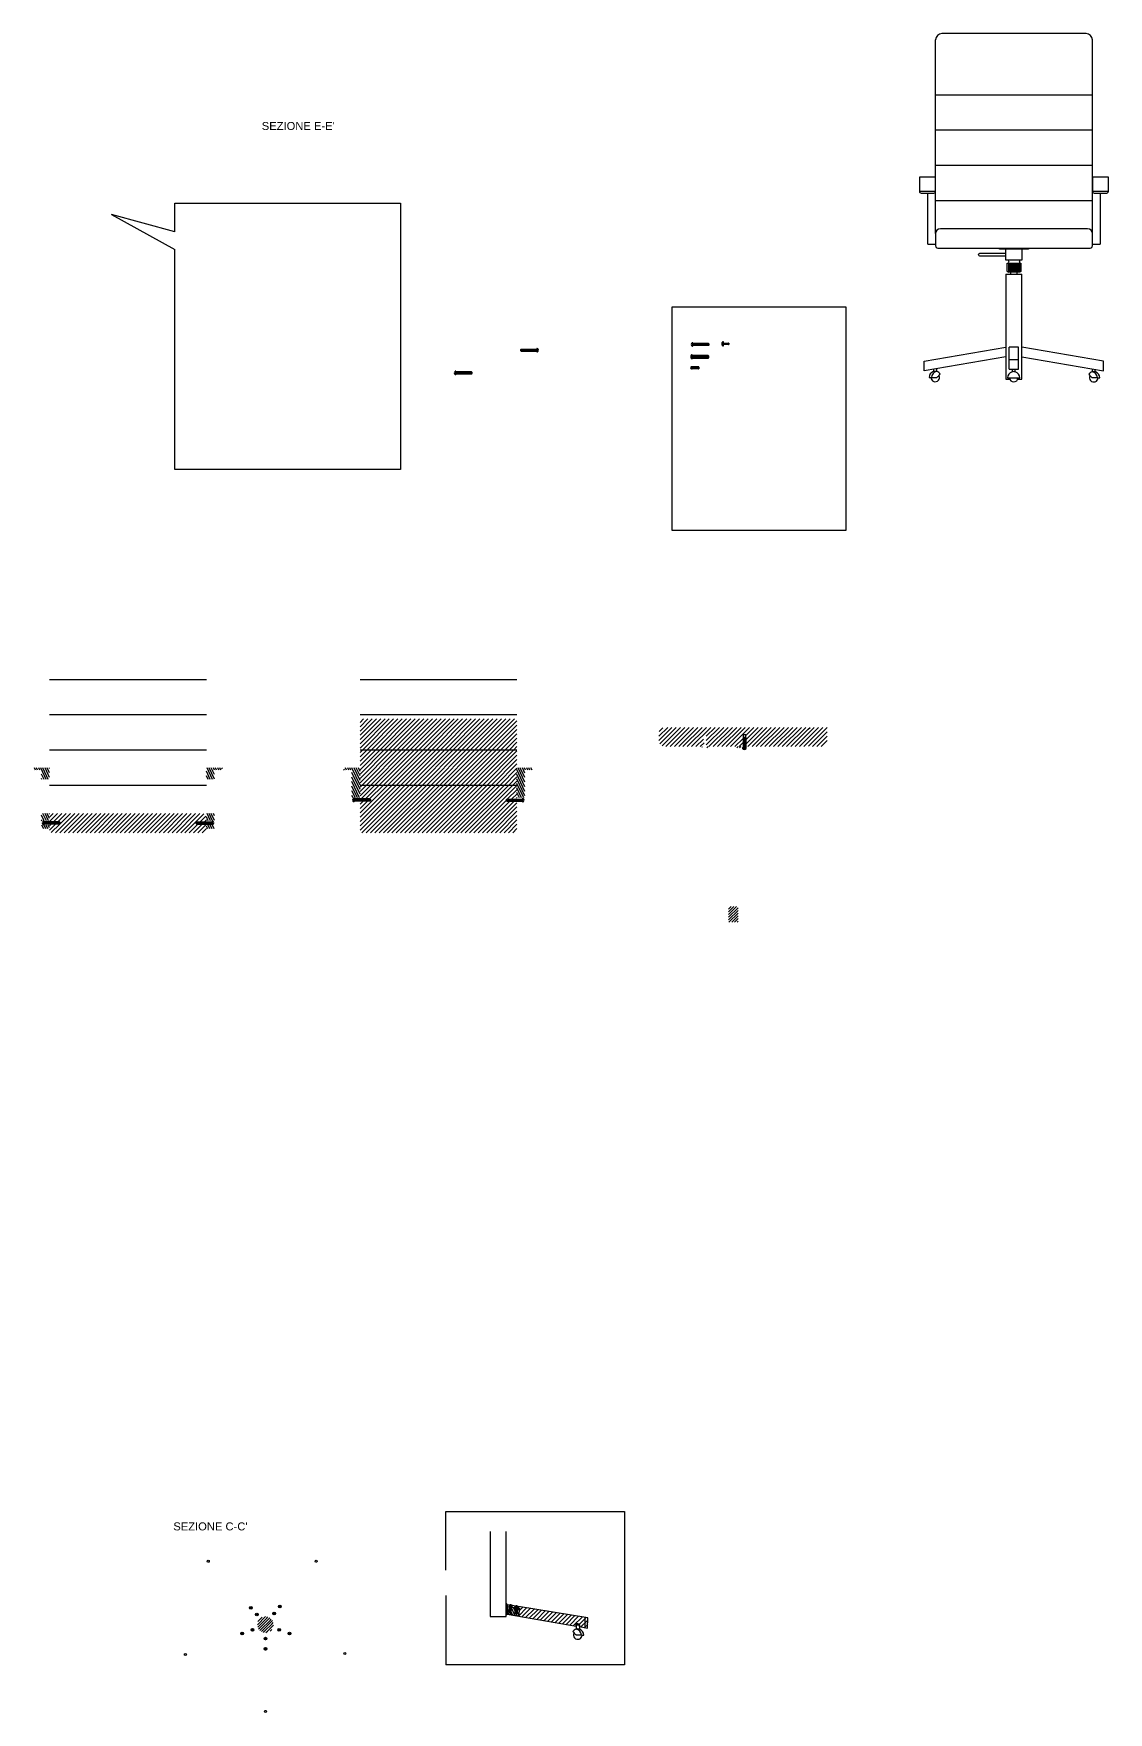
# Model space of a CAD drawing. Header units: millimetres. Extents: x -1085 to 10527, y 119 to 3003.
# Drawn here: x 3662 to 3997, y 713 to 1238 of the extents above; entities that cross this region are included whole.
import ezdxf

# ---------------------------------------------------------------- set-up
doc = ezdxf.new("R2010")
doc.units = ezdxf.units.MM
doc.styles.get("Standard").update_dxf_attribs({"font": 'arial.ttf'})
pattern_1 = [(45, (1420.2079, -252.4544), (-0.6735192, 0.6735192), [])]
pattern_2 = [(115, (1420.2079, -252.4544), (-0.54673017, -0.25494447), [])]
pattern_3 = [(45, (1420.2079, -252.4544), (-0.42656217, 0.42656217), [])]
pattern_4 = [(45, (1978.6321, -226.71016), (-0.42656217, 0.42656217), [])]
pattern_5 = [(45, (1871.6144, -69.7985), (-0.6735192, 0.6735192), [])]

# ---------------------------------------------------------------- blocks, each defined once
blk = doc.blocks.new('viti3')
for p, q in [((-1.24, 0), (0.35, 0)), ((-1.14, -0.5), (-1.18, 0)), ((-1.02, -0.5), (-1.06, 0)), ((-0.9, -0.5), (-0.94, 0)), ((-0.78, -0.5), (-0.82, 0)), ((-0.66, -0.5), (-0.71, 0)), ((-0.55, -0.5), (-0.59, 0)), ((-0.08, -0.5), (-0.12, 0)), ((0.04, -0.5), (0, 0)), ((0.16, -0.5), (0.12, 0)), ((0.28, -0.5), (0.24, 0)), ((0.4, -0.5), (0.35, 0)), ((0.35, 0), (0.4, 0)), ((0.4, -0.5), (-1.24, -0.5)), ((-0.43, -0.5), (-0.47, 0)), ((-0.31, -0.5), (-0.35, 0)), ((-0.19, -0.5), (-0.24, 0)), ((0.4, -0.5), (0.4, -0.5)), ((0.45, -0.04), (0.45, -0.46))]:
    blk.add_line(p, q)
blk.add_lwpolyline([(-1.41, -0.98), (-1.41, 0.47, -0.414214), (-1.37, 0.5), (-1.27, 0.5, -0.414214), (-1.24, 0.47), (-1.24, -0.98, -0.414214), (-1.27, -1.01), (-1.37, -1.01, -0.414214)], format="xyb", close=True)
for centre, radius, start, end in [((-1.06, -0.25), 0.684, 120.5102, 239.4898), ((0.4, -0.04), 0.0421, 0, 90), ((0.4, -0.46), 0.0421, 270, 0)]:
    blk.add_arc(centre, radius, start, end)

msp = doc.modelspace()

# ---------------------------------------------------------------- hatches: boundary and pattern name
h = msp.add_hatch()
h.set_pattern_fill('ANSI31', color=256, scale=0.3)
h.set_pattern_definition(pattern_1)
h.paths.add_polyline_path([(3812.47, 997.99), (3809.32, 997.99), (3809.31, 998), (3809.19, 998), (3809.19, 998.68), (3812.47, 998.68), (3812.47, 998.89), (3812.47, 1003.04), (3763.47, 1003.04), (3763.47, 998.68), (3766.57, 998.68), (3766.74, 998.68), (3766.74, 998), (3763.47, 998), (3763.47, 997.79), (3763.47, 988.84, 0.414286), (3764.17, 988.14), (3811.77, 988.15, 0.414142), (3812.47, 988.85)])
h.paths.add_polyline_path([(3812.47, 1023.68), (3763.47, 1023.68), (3763.47, 1014.04), (3812.47, 1014.04)])
h = msp.add_hatch()
h.set_pattern_fill('ANSI31', color=256, scale=0.3)
h.set_pattern_definition(pattern_5)
h.paths.add_polyline_path([(3871.39, 1018.23), (3870.96, 1018.23), (3870.73, 1018.11), (3871.39, 1018.11)])
edge = h.paths.add_edge_path()
edge.add_line((3883.99, 1018.11), (3883.99, 1015.04))
edge.add_line((3883.99, 1015.04), (3902.96, 1015.04))
edge.add_arc((3902.96, 1015.54), 0.5, 270.0135, 360)
edge.add_line((3903.46, 1015.54), (3903.46, 1020.53))
edge.add_arc((3902.96, 1020.53), 0.5, 360, 450)
edge.add_line((3902.96, 1021.03), (3858.81, 1021.03))
edge.add_arc((3858.81, 1019.03), 2, 90, 180)
edge.add_line((3856.81, 1019.03), (3856.81, 1017.03))
edge.add_arc((3858.81, 1017.03), 2, 180, 270.0141)
edge.add_line((3858.81, 1015.03), (3870.73, 1015.04))
edge.add_line((3870.73, 1015.04), (3870.73, 1015.99))
edge.add_line((3870.73, 1015.99), (3870.96, 1016.22))
edge.add_line((3870.96, 1016.22), (3870.73, 1016.22))
edge.add_line((3870.73, 1016.22), (3870.73, 1018.71))
edge.add_line((3870.73, 1018.71), (3871.61, 1018.71))
edge.add_line((3871.61, 1018.71), (3871.61, 1015.04))
edge.add_line((3871.61, 1015.04), (3883.1, 1015.04))
edge.add_line((3883.1, 1015.04), (3883.1, 1018.71))
edge.add_line((3883.1, 1018.71), (3883.99, 1018.71))
edge.add_line((3883.99, 1018.71), (3883.99, 1018.11))
h = msp.add_hatch()
h.set_pattern_fill('ANSI31', color=256, scale=0.3)
h.set_pattern_definition(pattern_5)
h.paths.add_polyline_path([(3903.46, 1015.54, 0.414214), (3903.96, 1015.04), (3907.38, 1015.04, 0.383191), (3909.36, 1016.83), (3909.36, 1021.03), (3902.96, 1021.03, -0.414214), (3903.46, 1020.53)])
h = msp.add_hatch()
h.set_pattern_fill('ANSI31', color=256, scale=0.3)
h.set_pattern_definition(pattern_1)
h.paths.add_polyline_path([(3812.47, 1014.04), (3763.47, 1014.04), (3763.47, 1003.04), (3812.47, 1003.04)])
h = msp.add_hatch()
h.set_pattern_fill('ANSI31', color=256, scale=0.19)
h.set_pattern_definition(pattern_4)
h.paths.add_polyline_path([(3872.45, 1015.04), (3871.61, 1015.04), (3871.61, 1014.66), (3872.45, 1014.66)])
h.paths.add_polyline_path([(3870.73, 1015.04), (3870.32, 1015.04), (3870.32, 1014.66), (3870.73, 1014.66)])
h.paths.add_polyline_path([(3883.1, 1015.04), (3881.01, 1015.04), (3881.01, 1014.66), (3883.1, 1014.66)])
h.paths.add_polyline_path([(3884.29, 1015.04), (3883.99, 1015.04), (3883.99, 1014.66), (3884.29, 1014.66)])
h = msp.add_hatch()
h.set_pattern_fill('ANSI31', color=256, scale=0.19, angle=70)
h.set_pattern_definition(pattern_2)
h.paths.add_polyline_path([(3664.02, 994.13), (3664.02, 991.85), (3666.52, 991.85), (3666.52, 992.65), (3666.52, 994.13)])
h.paths.add_polyline_path([(3666.52, 990.54), (3664.02, 990.54), (3664.02, 989.62, 0.414214), (3664.32, 989.32), (3666.52, 989.32)])
h.paths.add_polyline_path([(3666.52, 1007.69), (3664.02, 1007.69), (3664.02, 1004.81), (3666.52, 1004.81)])
h.paths.add_polyline_path([(3666.52, 1008.39), (3661.52, 1008.39), (3661.52, 1007.69), (3666.52, 1007.69)])
h.paths.add_polyline_path([(3718.02, 994.13), (3715.52, 994.13), (3715.52, 992.65), (3715.52, 991.85), (3718.02, 991.85)])
h.paths.add_polyline_path([(3718.02, 990.54), (3715.52, 990.54), (3715.52, 989.32), (3717.72, 989.32, 0.414214), (3718.02, 989.62)])
h.paths.add_polyline_path([(3718.02, 1007.69), (3715.52, 1007.69), (3715.52, 1004.81), (3718.02, 1004.81)])
h.paths.add_polyline_path([(3720.52, 1008.39), (3715.52, 1008.39), (3715.52, 1007.69), (3720.52, 1007.69)])
h.paths.add_polyline_path([(3763.47, 1007.69), (3760.97, 1007.69), (3760.97, 998.99), (3763.47, 998.99)])
h.paths.add_polyline_path([(3763.47, 1008.39), (3758.47, 1008.39), (3758.47, 1007.69), (3763.47, 1007.69)])
h.paths.add_polyline_path([(3817.47, 1008.39), (3812.47, 1008.39), (3812.47, 1007.69), (3817.47, 1007.69)])
h.paths.add_polyline_path([(3814.97, 1007.69), (3812.47, 1007.69), (3812.47, 998.99), (3814.97, 998.99)])
h = msp.add_hatch()
h.set_pattern_fill('ANSI31', color=256, scale=0.3)
h.set_pattern_definition(pattern_1)
h.paths.add_polyline_path([(3715.52, 992.65, 0.414214), (3714.02, 994.15), (3668.02, 994.15, 0.414214), (3666.52, 992.65), (3666.52, 991.54), (3669.79, 991.54), (3669.79, 990.85), (3666.52, 990.85), (3666.52, 990.65), (3666.52, 988.84, 0.414286), (3667.22, 988.14), (3714.82, 988.15, 0.414142), (3715.52, 988.85), (3715.52, 990.54), (3715.52, 990.65), (3715.52, 990.85), (3712.95, 990.85), (3712.25, 990.85), (3712.25, 991.54), (3715.52, 991.54), (3715.52, 991.74), (3715.52, 991.85)])
h = msp.add_hatch()
h.set_pattern_fill('ANSI31', color=256, scale=0.19)
h.set_pattern_definition(pattern_4)
h.paths.add_polyline_path([(3881.55, 965.08), (3878.55, 965.08), (3878.59, 960.15), (3881.59, 960.15)])
h = msp.add_hatch()
h.set_pattern_fill('ANSI31', color=256, scale=0.3)
h.set_pattern_definition(pattern_1)
h.paths.add_polyline_path([(3812.94, 746.38), (3812.86, 746.31), (3812.83, 746.18, -0.414214), (3812.81, 746.16), (3812.74, 746.17), (3812.69, 745.85), (3813.4, 745.74), (3813.03, 743.47), (3809.4, 744.09), (3809.4, 744.05), (3809.08, 743.79), (3809.08, 743.7), (3809.4, 743.95), (3830.97, 740.28), (3830.97, 740.67, 0.304606), (3830.97, 740.78), (3830.97, 741.16), (3832.02, 740.98), (3832.02, 740.63, 0.297493), (3832.02, 740.52), (3832.02, 740.11), (3833.78, 739.81), (3833.78, 743.03)])
h.paths.add_polyline_path([(3812.12, 746.27), (3812.04, 746.28, -0.414214), (3812.03, 746.31), (3812.05, 746.44), (3811.99, 746.54), (3811.07, 746.69), (3810.99, 746.62), (3810.91, 746.14), (3812.07, 745.95)])
h.paths.add_polyline_path([(3810.18, 746.74), (3810.12, 746.84), (3809.4, 746.95), (3809.08, 747.34), (3809.08, 747.24), (3809.4, 746.85), (3809.4, 746.38), (3810.11, 746.27)])
h.paths.add_polyline_path([(3834.61, 742.89), (3833.78, 743.03), (3833.78, 739.81), (3834.57, 739.67)])
h = msp.add_hatch()
h.set_pattern_fill('ANSI31', color=256, scale=0.19, angle=70)
h.set_pattern_definition(pattern_2)
h.paths.add_polyline_path([(3812.07, 745.95), (3810.82, 746.15), (3810.55, 744.47), (3810.46, 743.91), (3811.71, 743.7)])
h.paths.add_polyline_path([(3810.2, 746.25), (3809.93, 744.57), (3809.93, 744.57), (3810.2, 746.25), (3810.2, 746.25), (3809.88, 744.26), (3809.84, 744.02), (3809.4, 744.09), (3809.4, 746.38), (3810.2, 746.25), (3809.93, 744.57), (3809.93, 744.57)])
h.paths.add_polyline_path([(3813.4, 745.74), (3812.69, 745.85), (3812.42, 744.17), (3812.33, 743.6), (3813.03, 743.47)])
h = msp.add_hatch()
h.set_pattern_fill('ANSI31', color=256, scale=0.19)
h.set_pattern_definition(pattern_3)
h.paths.add_polyline_path([(3731.41, 740.74, 1), (3736.45, 740.74, 1)])
h.paths.add_polyline_path([(3736.04, 740.74, -1), (3731.83, 740.74, -1)], flags=16)
h = msp.add_hatch()
h.set_pattern_fill('ANSI31', color=256, scale=0.19)
h.set_pattern_definition(pattern_3)
h.paths.add_polyline_path([(3736.04, 740.74, 1), (3731.83, 740.74, 1)])

# ---------------------------------------------------------------- linework, layer by layer
for p, q in [((3943.23, 1175.31), (3943.23, 1235.8)), ((3990.23, 1237.8), (3945.23, 1237.8)), ((3992.23, 1175.37), (3992.23, 1235.8)), ((3943.23, 1218.69), (3992.23, 1218.69)), ((3943.23, 1207.69), (3992.23, 1207.69)), ((3943.23, 1196.69), (3992.23, 1196.69)), ((3943.23, 1192.97), (3940.73, 1192.97)), ((3943.23, 1188.47), (3938.23, 1188.47)), ((3940.73, 1187.97), (3940.73, 1172.27)), ((3943.23, 1185.69), (3992.23, 1185.69)), ((3997.23, 1188.51), (3992.23, 1188.47)), ((3994.73, 1172.27), (3994.73, 1187.97)), ((3705.68, 1175.9), (3685.84, 1181.24)), ((3685.84, 1181.24), (3705.68, 1170.37)), ((3943.23, 1175.31), (3943.23, 1171.5)), ((3990.73, 1176.81), (3944.73, 1176.81)), ((3992.23, 1171.51), (3992.23, 1175.31)), ((3941.03, 1171.97), (3943.23, 1171.97)), ((3943.93, 1170.8), (3991.53, 1170.81)), ((3992.23, 1171.97), (3994.43, 1171.97)), ((3956.64, 1168.69), (3956.64, 1168.77)), ((3965.23, 1169.07), (3956.94, 1169.07)), ((3956.94, 1168.39), (3965.23, 1168.39)), ((3965.65, 1166.12), (3969.89, 1166.12)), ((3966.05, 1166.12), (3966.05, 1163.51)), ((3966.45, 1166.12), (3966.45, 1163.51)), ((3966.85, 1166.12), (3966.85, 1163.51)), ((3967.25, 1166.12), (3967.25, 1163.51)), ((3967.65, 1166.12), (3967.65, 1163.51)), ((3968.05, 1166.12), (3968.05, 1163.51)), ((3968.45, 1166.12), (3968.45, 1163.51)), ((3968.85, 1166.12), (3968.85, 1163.51)), ((3969.25, 1166.12), (3969.25, 1163.51)), ((3969.65, 1166.12), (3969.65, 1163.51)), ((3965.23, 1162.66), (3965.23, 1129.8)), ((3965.23, 1162.66), (3970.23, 1162.66)), ((3965.65, 1163.51), (3969.89, 1163.51)), ((3965.65, 1163.51), (3966.08, 1163.28)), ((3966.73, 1162.66), (3966.73, 1163.28)), ((3968.73, 1162.66), (3968.73, 1163.28)), ((3969.89, 1163.51), (3969.46, 1163.28)), ((3970.23, 1129.8), (3970.23, 1162.66)), ((3813.95, 1138.53), (3813.84, 1139.22)), ((3814.1, 1138.53), (3813.99, 1139.22)), ((3814.25, 1138.53), (3814.14, 1139.22)), ((3814.4, 1138.53), (3814.29, 1139.22)), ((3814.55, 1138.53), (3814.44, 1139.22)), ((3814.7, 1138.53), (3814.59, 1139.22)), ((3814.85, 1138.53), (3814.74, 1139.22)), ((3815, 1138.53), (3814.89, 1139.22)), ((3815.15, 1138.53), (3815.04, 1139.22)), ((3815.3, 1138.53), (3815.19, 1139.22)), ((3815.45, 1138.53), (3815.34, 1139.22)), ((3815.6, 1138.53), (3815.49, 1139.22)), ((3815.75, 1138.53), (3815.64, 1139.22)), ((3815.9, 1138.53), (3815.79, 1139.22)), ((3815.9, 1138.53), (3815.79, 1139.22)), ((3816.05, 1138.53), (3815.94, 1139.22)), ((3816.2, 1138.53), (3816.09, 1139.22)), ((3816.35, 1138.53), (3816.24, 1139.22)), ((3816.5, 1138.53), (3816.39, 1139.22)), ((3816.65, 1138.53), (3816.54, 1139.22)), ((3816.8, 1138.53), (3816.69, 1139.22)), ((3816.95, 1138.53), (3816.84, 1139.22)), ((3817.1, 1138.53), (3816.99, 1139.22)), ((3817.25, 1138.53), (3817.14, 1139.22)), ((3817.4, 1138.53), (3817.29, 1139.22)), ((3817.55, 1138.53), (3817.44, 1139.22)), ((3817.7, 1138.53), (3817.59, 1139.22)), ((3817.85, 1138.53), (3817.74, 1139.22)), ((3818, 1138.53), (3817.89, 1139.22)), ((3818.15, 1138.53), (3818.04, 1139.22)), ((3818.3, 1138.53), (3818.19, 1139.22)), ((3818.45, 1138.53), (3818.34, 1139.22)), ((3818.6, 1138.53), (3818.49, 1139.22)), ((3818.93, 1138.36), (3818.93, 1139.4)), ((3867.18, 1141.18), (3867.18, 1140.15)), ((3867.52, 1141.01), (3867.63, 1140.33)), ((3867.67, 1141.01), (3867.78, 1140.33)), ((3867.82, 1141.01), (3867.93, 1140.33)), ((3867.97, 1141.01), (3868.08, 1140.33)), ((3868.12, 1141.01), (3868.23, 1140.33)), ((3868.27, 1141.01), (3868.38, 1140.33)), ((3868.42, 1141.01), (3868.53, 1140.33)), ((3868.57, 1141.01), (3868.68, 1140.33)), ((3868.72, 1141.01), (3868.83, 1140.33)), ((3868.87, 1141.01), (3868.98, 1140.33)), ((3869.02, 1141.01), (3869.13, 1140.33)), ((3869.17, 1141.01), (3869.28, 1140.33)), ((3869.32, 1141.01), (3869.43, 1140.33)), ((3869.47, 1141.01), (3869.58, 1140.33)), ((3869.62, 1141.01), (3869.73, 1140.33)), ((3869.77, 1141.01), (3869.88, 1140.33)), ((3869.92, 1141.01), (3870.03, 1140.33)), ((3870.07, 1141.01), (3870.18, 1140.33)), ((3870.22, 1141.01), (3870.33, 1140.33)), ((3870.22, 1141.01), (3870.33, 1140.33)), ((3870.37, 1141.01), (3870.48, 1140.33)), ((3870.52, 1141.01), (3870.63, 1140.33)), ((3870.67, 1141.01), (3870.78, 1140.33)), ((3870.82, 1141.01), (3870.93, 1140.33)), ((3870.97, 1141.01), (3871.08, 1140.33)), ((3871.12, 1141.01), (3871.23, 1140.33)), ((3871.27, 1141.01), (3871.38, 1140.33)), ((3871.42, 1141.01), (3871.53, 1140.33)), ((3871.57, 1141.01), (3871.68, 1140.33)), ((3871.72, 1141.01), (3871.83, 1140.33)), ((3871.87, 1141.01), (3871.98, 1140.33)), ((3872.02, 1141.01), (3872.13, 1140.33)), ((3872.17, 1141.01), (3872.28, 1140.33)), ((3966.18, 1132.91), (3966.18, 1139.8)), ((3969.18, 1139.8), (3966.18, 1139.8)), ((3969.18, 1132.91), (3969.18, 1139.8)), ((3867.06, 1137.4), (3867.06, 1136.25)), ((3867.09, 1136.22), (3867.23, 1136.22)), ((3867.35, 1133.72), (3867.46, 1133.09)), ((3867.39, 1137.23), (3867.53, 1136.34)), ((3867.5, 1133.72), (3867.61, 1133.09)), ((3867.54, 1137.23), (3867.68, 1136.34)), ((3867.65, 1133.72), (3867.76, 1133.09)), ((3867.69, 1137.23), (3867.83, 1136.34)), ((3867.8, 1133.72), (3867.91, 1133.09)), ((3867.84, 1137.23), (3867.98, 1136.34)), ((3867.95, 1133.72), (3868.06, 1133.09)), ((3867.99, 1137.23), (3868.13, 1136.34)), ((3868.1, 1133.72), (3868.21, 1133.09)), ((3868.14, 1137.23), (3868.28, 1136.34)), ((3868.25, 1133.72), (3868.36, 1133.09)), ((3868.29, 1137.23), (3868.43, 1136.34)), ((3868.4, 1133.72), (3868.51, 1133.09)), ((3868.44, 1137.23), (3868.58, 1136.34)), ((3868.55, 1133.72), (3868.66, 1133.09)), ((3868.59, 1137.23), (3868.73, 1136.34)), ((3868.7, 1133.72), (3868.81, 1133.09)), ((3868.74, 1137.23), (3868.88, 1136.34)), ((3868.85, 1133.72), (3868.96, 1133.09)), ((3868.89, 1137.23), (3869.03, 1136.34)), ((3869, 1133.72), (3869.11, 1133.09)), ((3869.04, 1137.23), (3869.18, 1136.34)), ((3869.15, 1133.72), (3869.25, 1133.1)), ((3869.19, 1137.23), (3869.33, 1136.34)), ((3869.34, 1137.23), (3869.48, 1136.34)), ((3869.49, 1137.23), (3869.63, 1136.34)), ((3869.64, 1137.23), (3869.78, 1136.34)), ((3869.79, 1137.23), (3869.93, 1136.34)), ((3869.94, 1137.23), (3870.08, 1136.34)), ((3870.09, 1137.23), (3870.23, 1136.34)), ((3870.09, 1137.23), (3870.23, 1136.34)), ((3870.24, 1137.23), (3870.38, 1136.34)), ((3870.39, 1137.23), (3870.53, 1136.34)), ((3870.54, 1137.23), (3870.68, 1136.34)), ((3870.69, 1137.23), (3870.83, 1136.34)), ((3870.84, 1137.23), (3870.98, 1136.34)), ((3870.99, 1137.23), (3871.13, 1136.34)), ((3871.14, 1137.23), (3871.28, 1136.34)), ((3871.29, 1137.23), (3871.43, 1136.34)), ((3871.44, 1137.23), (3871.58, 1136.34)), ((3871.59, 1137.23), (3871.73, 1136.34)), ((3871.74, 1137.23), (3871.88, 1136.34)), ((3871.89, 1137.23), (3872.03, 1136.34)), ((3872.04, 1137.23), (3872.18, 1136.34)), ((3872.19, 1136.35), (3872.31, 1136.46)), ((3942.62, 1132.96), (3942.62, 1132.19)), ((3943.61, 1132.19), (3943.61, 1133.13)), ((3969.18, 1135.92), (3966.18, 1135.92)), ((3966.18, 1132.91), (3969.18, 1132.91)), ((3967.15, 1132.91), (3967.15, 1132.12)), ((3968.14, 1132.12), (3968.14, 1132.91)), ((3992.15, 1133.07), (3992.15, 1132.12)), ((3993.14, 1132.12), (3993.14, 1132.91)), ((3793.18, 1132.29), (3793.18, 1131.25)), ((3793.51, 1132.12), (3793.62, 1131.43)), ((3793.66, 1132.12), (3793.77, 1131.43)), ((3793.81, 1132.12), (3793.92, 1131.43)), ((3793.96, 1132.12), (3794.07, 1131.43)), ((3794.11, 1132.12), (3794.22, 1131.43)), ((3794.26, 1132.12), (3794.37, 1131.43)), ((3794.41, 1132.12), (3794.52, 1131.43)), ((3794.56, 1132.12), (3794.67, 1131.43)), ((3794.71, 1132.12), (3794.82, 1131.43)), ((3794.86, 1132.12), (3794.97, 1131.43)), ((3795.01, 1132.12), (3795.12, 1131.43)), ((3795.16, 1132.12), (3795.27, 1131.43)), ((3795.31, 1132.12), (3795.42, 1131.43)), ((3795.46, 1132.12), (3795.57, 1131.43)), ((3795.61, 1132.12), (3795.72, 1131.43)), ((3795.76, 1132.12), (3795.87, 1131.43)), ((3795.91, 1132.12), (3796.02, 1131.43)), ((3796.06, 1132.12), (3796.17, 1131.43)), ((3796.21, 1132.12), (3796.32, 1131.43)), ((3796.21, 1132.12), (3796.32, 1131.43)), ((3796.36, 1132.12), (3796.47, 1131.43)), ((3796.51, 1132.12), (3796.62, 1131.43)), ((3796.66, 1132.12), (3796.77, 1131.43)), ((3796.81, 1132.12), (3796.92, 1131.43)), ((3796.96, 1132.12), (3797.07, 1131.43)), ((3797.11, 1132.12), (3797.22, 1131.43)), ((3797.26, 1132.12), (3797.37, 1131.43)), ((3797.41, 1132.12), (3797.52, 1131.43)), ((3797.56, 1132.12), (3797.67, 1131.43)), ((3797.71, 1132.12), (3797.82, 1131.43)), ((3797.86, 1132.12), (3797.97, 1131.43)), ((3798.01, 1132.12), (3798.12, 1131.43)), ((3798.16, 1132.12), (3798.27, 1131.43)), ((3941.2, 1130.34), (3941.8, 1130.34)), ((3941.8, 1130.34), (3943.59, 1130.34)), ((3965.23, 1129.8), (3966.41, 1129.8)), ((3965.73, 1130.27), (3966.33, 1130.27)), ((3966.33, 1130.27), (3968.96, 1130.27)), ((3968.88, 1129.8), (3970.23, 1129.8)), ((3968.96, 1130.27), (3969.56, 1130.27)), ((3993.96, 1130.27), (3992.17, 1130.27)), ((3993.96, 1130.27), (3994.56, 1130.27)), ((3666.52, 1036.04), (3715.52, 1036.04)), ((3763.47, 1036.04), (3812.47, 1036.04)), ((3666.52, 1025.04), (3715.52, 1025.04)), ((3763.47, 1025.04), (3812.47, 1025.04)), ((3883.1, 1017.77), (3883.99, 1017.91)), ((3883.99, 1017.91), (3883.1, 1017.91)), ((3883.1, 1017.91), (3883.1, 1014.64)), ((3883.1, 1017.62), (3883.99, 1017.76)), ((3883.1, 1017.47), (3883.99, 1017.61)), ((3883.1, 1017.47), (3883.99, 1017.61)), ((3883.99, 1017.91), (3883.99, 1014.64)), ((3666.52, 1014.04), (3715.52, 1014.04)), ((3763.47, 1014.04), (3812.47, 1014.04)), ((3882.93, 1014.44), (3884.07, 1014.44)), ((3883.1, 1017.32), (3883.99, 1017.46)), ((3883.1, 1017.17), (3883.99, 1017.31)), ((3883.1, 1017.02), (3883.99, 1017.16)), ((3883.1, 1016.87), (3883.99, 1017.01)), ((3883.1, 1016.72), (3883.99, 1016.86)), ((3883.1, 1016.57), (3883.99, 1016.71)), ((3883.1, 1016.42), (3883.99, 1016.56)), ((3883.1, 1016.27), (3883.99, 1016.41)), ((3883.1, 1016.12), (3883.99, 1016.26)), ((3883.1, 1015.97), (3883.99, 1016.11)), ((3883.1, 1015.82), (3883.99, 1015.96)), ((3883.1, 1015.67), (3883.99, 1015.81)), ((3883.1, 1015.52), (3883.99, 1015.66)), ((3883.1, 1015.37), (3883.99, 1015.51)), ((3883.1, 1015.22), (3883.99, 1015.36)), ((3883.1, 1015.07), (3883.99, 1015.21)), ((3883.1, 1014.92), (3883.99, 1015.06)), ((3883.1, 1014.77), (3883.99, 1014.91)), ((3884.1, 1014.47), (3884.1, 1014.61)), ((3666.52, 1003.04), (3715.52, 1003.04)), ((3763.47, 1003.04), (3812.47, 1003.04)), ((3761.45, 998.86), (3761.45, 997.82)), ((3761.62, 998.89), (3761.48, 998.89)), ((3761.62, 997.79), (3761.48, 997.79)), ((3761.65, 997.82), (3761.65, 998.86)), ((3766.57, 998.68), (3761.65, 998.68)), ((3766.57, 998), (3761.65, 998)), ((3761.78, 998.68), (3761.89, 998)), ((3761.93, 998.68), (3762.04, 998)), ((3762.08, 998.68), (3762.19, 998)), ((3762.23, 998.68), (3762.34, 998)), ((3762.38, 998.68), (3762.49, 998)), ((3762.53, 998.68), (3762.64, 998)), ((3762.68, 998.68), (3762.79, 998)), ((3762.83, 998.68), (3762.94, 998)), ((3762.98, 998.68), (3763.09, 998)), ((3763.13, 998.68), (3763.24, 998)), ((3763.28, 998.68), (3763.39, 998)), ((3763.43, 998.68), (3763.54, 998)), ((3763.58, 998.68), (3763.69, 998)), ((3763.73, 998.68), (3763.84, 998)), ((3763.88, 998.68), (3763.99, 998)), ((3764.03, 998.68), (3764.14, 998)), ((3764.18, 998.68), (3764.29, 998)), ((3764.33, 998.68), (3764.44, 998)), ((3764.48, 998.68), (3764.59, 998)), ((3764.48, 998.68), (3764.59, 998)), ((3764.63, 998.68), (3764.74, 998)), ((3764.78, 998.68), (3764.89, 998)), ((3764.93, 998.68), (3765.04, 998)), ((3765.08, 998.68), (3765.19, 998)), ((3765.23, 998.68), (3765.34, 998)), ((3765.38, 998.68), (3765.49, 998)), ((3765.53, 998.68), (3765.64, 998)), ((3765.68, 998.68), (3765.79, 998)), ((3765.83, 998.68), (3765.94, 998)), ((3765.98, 998.68), (3766.09, 998)), ((3766.13, 998.68), (3766.24, 998)), ((3766.28, 998.68), (3766.39, 998)), ((3766.43, 998.68), (3766.54, 998)), ((3766.7, 998.56), (3766.6, 998.67)), ((3766.7, 998.12), (3766.6, 998.01)), ((3766.71, 998.54), (3766.71, 998.14)), ((3809.2, 998.56), (3809.31, 998.66)), ((3809.2, 998.13), (3809.2, 998.53)), ((3809.2, 998.11), (3809.31, 998)), ((3809.33, 998.67), (3814.26, 998.67)), ((3809.33, 997.99), (3814.26, 997.99)), ((3809.48, 997.99), (3809.37, 998.67)), ((3809.63, 997.99), (3809.52, 998.67)), ((3809.78, 997.99), (3809.67, 998.67)), ((3809.93, 997.99), (3809.82, 998.67)), ((3810.08, 997.99), (3809.97, 998.67)), ((3810.23, 997.99), (3810.12, 998.67)), ((3810.38, 997.99), (3810.27, 998.67)), ((3810.53, 997.99), (3810.42, 998.67)), ((3810.68, 997.99), (3810.57, 998.67)), ((3810.83, 997.99), (3810.72, 998.67)), ((3810.98, 997.99), (3810.87, 998.67)), ((3811.13, 997.99), (3811.02, 998.67)), ((3811.28, 997.99), (3811.17, 998.67)), ((3811.43, 997.99), (3811.32, 998.67)), ((3811.43, 997.99), (3811.32, 998.67)), ((3811.58, 997.99), (3811.47, 998.67)), ((3811.73, 997.99), (3811.62, 998.67)), ((3811.88, 997.99), (3811.77, 998.67)), ((3812.03, 997.99), (3811.92, 998.67)), ((3812.18, 997.99), (3812.07, 998.67)), ((3812.33, 997.99), (3812.22, 998.67)), ((3812.48, 997.99), (3812.37, 998.67)), ((3812.63, 997.99), (3812.52, 998.67)), ((3812.78, 997.99), (3812.67, 998.67)), ((3812.93, 997.99), (3812.82, 998.67)), ((3813.08, 997.99), (3812.97, 998.67)), ((3813.23, 997.99), (3813.12, 998.67)), ((3813.38, 997.99), (3813.27, 998.67)), ((3813.53, 997.99), (3813.42, 998.67)), ((3813.68, 997.99), (3813.57, 998.67)), ((3813.83, 997.99), (3813.72, 998.67)), ((3813.98, 997.99), (3813.87, 998.67)), ((3814.13, 997.99), (3814.02, 998.67)), ((3814.26, 998.85), (3814.26, 997.82)), ((3814.29, 998.88), (3814.43, 998.88)), ((3814.29, 997.79), (3814.43, 997.79)), ((3814.46, 997.82), (3814.46, 998.85)), ((3664.48, 991.71), (3664.48, 990.67)), ((3664.81, 991.54), (3664.92, 990.85)), ((3664.96, 991.54), (3665.07, 990.85)), ((3665.11, 991.54), (3665.22, 990.85)), ((3665.26, 991.54), (3665.37, 990.85)), ((3665.41, 991.54), (3665.52, 990.85)), ((3665.56, 991.54), (3665.67, 990.85)), ((3665.71, 991.54), (3665.82, 990.85)), ((3665.86, 991.54), (3665.97, 990.85)), ((3666.01, 991.54), (3666.12, 990.85)), ((3666.16, 991.54), (3666.27, 990.85)), ((3666.31, 991.54), (3666.42, 990.85)), ((3666.46, 991.54), (3666.57, 990.85)), ((3666.61, 991.54), (3666.72, 990.85)), ((3666.76, 991.54), (3666.87, 990.85)), ((3666.91, 991.54), (3667.02, 990.85)), ((3667.06, 991.54), (3667.17, 990.85)), ((3667.21, 991.54), (3667.32, 990.85)), ((3667.36, 991.54), (3667.47, 990.85)), ((3667.51, 991.54), (3667.62, 990.85)), ((3667.51, 991.54), (3667.62, 990.85)), ((3667.66, 991.54), (3667.77, 990.85)), ((3667.81, 991.54), (3667.92, 990.85)), ((3667.96, 991.54), (3668.07, 990.85)), ((3668.11, 991.54), (3668.22, 990.85)), ((3668.26, 991.54), (3668.37, 990.85)), ((3668.41, 991.54), (3668.52, 990.85)), ((3668.56, 991.54), (3668.67, 990.85)), ((3668.71, 991.54), (3668.82, 990.85)), ((3668.86, 991.54), (3668.97, 990.85)), ((3669.01, 991.54), (3669.12, 990.85)), ((3669.16, 991.54), (3669.27, 990.85)), ((3669.31, 991.54), (3669.42, 990.85)), ((3669.46, 991.54), (3669.57, 990.85)), ((3712.53, 990.85), (3712.42, 991.54)), ((3712.68, 990.85), (3712.57, 991.54)), ((3712.83, 990.85), (3712.72, 991.54)), ((3712.98, 990.85), (3712.87, 991.54)), ((3713.13, 990.85), (3713.02, 991.54)), ((3713.28, 990.85), (3713.17, 991.54)), ((3713.43, 990.85), (3713.32, 991.54)), ((3713.58, 990.85), (3713.47, 991.54)), ((3713.73, 990.85), (3713.62, 991.54)), ((3713.88, 990.85), (3713.77, 991.54)), ((3714.03, 990.85), (3713.92, 991.54)), ((3714.18, 990.85), (3714.07, 991.54)), ((3714.33, 990.85), (3714.22, 991.54)), ((3714.48, 990.85), (3714.37, 991.54)), ((3714.48, 990.85), (3714.37, 991.54)), ((3714.63, 990.85), (3714.52, 991.54)), ((3714.78, 990.85), (3714.67, 991.54)), ((3714.93, 990.85), (3714.82, 991.54)), ((3715.08, 990.85), (3714.97, 991.54)), ((3715.23, 990.85), (3715.12, 991.54)), ((3715.38, 990.85), (3715.27, 991.54)), ((3715.53, 990.85), (3715.42, 991.54)), ((3715.68, 990.85), (3715.57, 991.54)), ((3715.83, 990.85), (3715.72, 991.54)), ((3715.98, 990.85), (3715.87, 991.54)), ((3716.13, 990.85), (3716.02, 991.54)), ((3716.28, 990.85), (3716.17, 991.54)), ((3716.43, 990.85), (3716.32, 991.54)), ((3716.58, 990.85), (3716.47, 991.54)), ((3716.73, 990.85), (3716.62, 991.54)), ((3716.88, 990.85), (3716.77, 991.54)), ((3717.03, 990.85), (3716.92, 991.54)), ((3717.18, 990.85), (3717.07, 991.54)), ((3717.51, 990.68), (3717.51, 991.72)), ((3790.26, 757.73), (3790.26, 776.06)), ((3790.26, 776.06), (3846.1, 776.06)), ((3846.1, 776.06), (3846.1, 728.2)), ((3804.08, 769.86), (3804.08, 743.25)), ((3809.08, 743.25), (3809.08, 769.86)), ((3790.26, 749.84), (3790.26, 728.2)), ((3809.08, 747.34), (3809.4, 746.95)), ((3809.08, 747.24), (3809.4, 746.85)), ((3809.4, 746.85), (3809.4, 744.05)), ((3809.4, 746.38), (3810.2, 746.25)), ((3810.2, 746.25), (3809.84, 744.02)), ((3810.61, 744.81), (3809.97, 744.81)), ((3810.63, 744.96), (3809.99, 744.96)), ((3810.65, 745.11), (3810.02, 745.11)), ((3810.68, 745.26), (3810.04, 745.26)), ((3810.7, 745.41), (3810.07, 745.41)), ((3810.73, 745.55), (3810.09, 745.55)), ((3810.75, 745.7), (3810.11, 745.7)), ((3810.12, 746.84), (3810.18, 746.74)), ((3810.77, 745.85), (3810.14, 745.85)), ((3810.8, 746), (3810.16, 746)), ((3810.82, 746.15), (3810.19, 746.15)), ((3810.85, 746.29), (3810.21, 746.29)), ((3810.82, 746.15), (3810.46, 743.91)), ((3810.82, 746.15), (3812.07, 745.95)), ((3811.07, 746.69), (3810.99, 746.62)), ((3812.07, 745.95), (3811.71, 743.7)), ((3812.52, 744.81), (3811.88, 744.81)), ((3812.54, 744.96), (3811.91, 744.96)), ((3812.57, 745.1), (3811.93, 745.1)), ((3812.59, 745.25), (3811.96, 745.25)), ((3812.62, 745.4), (3811.98, 745.4)), ((3811.99, 746.54), (3812.05, 746.44)), ((3812.64, 745.55), (3812, 745.55)), ((3812.66, 745.7), (3812.03, 745.7)), ((3812.69, 745.84), (3812.05, 745.84)), ((3812.71, 745.99), (3812.08, 745.99)), ((3812.69, 745.85), (3812.33, 743.6)), ((3812.69, 745.85), (3813.4, 745.74)), ((3812.94, 746.38), (3812.86, 746.31)), ((3834.61, 742.89), (3812.94, 746.38)), ((3813.03, 743.47), (3813.4, 745.74)), ((3804.08, 743.25), (3809.08, 743.25)), ((3809.4, 744.05), (3809.08, 743.79)), ((3809.4, 743.95), (3809.08, 743.7)), ((3809.4, 744.09), (3813.03, 743.47)), ((3809.4, 743.95), (3830.97, 740.28)), ((3810.56, 744.52), (3809.93, 744.52)), ((3810.58, 744.67), (3809.95, 744.67)), ((3812.43, 744.22), (3811.8, 744.22)), ((3812.45, 744.36), (3811.81, 744.36)), ((3812.47, 744.51), (3811.84, 744.51)), ((3812.5, 744.66), (3811.86, 744.66)), ((3830.97, 740.78), (3830.97, 741.16)), ((3830.97, 741.16), (3832.02, 740.98)), ((3830.97, 740.28), (3830.97, 740.67)), ((3831, 741.12), (3831, 740.81)), ((3831, 741.12), (3831.99, 740.96)), ((3831, 740.66), (3831, 739.32)), ((3831.02, 740.78), (3831.95, 740.62)), ((3831.03, 740.69), (3831.96, 740.53)), ((3831.99, 740.65), (3831.99, 740.96)), ((3831.99, 740.5), (3831.99, 739.32)), ((3832.02, 740.63), (3832.02, 740.98)), ((3832.02, 740.11), (3832.02, 740.52)), ((3832.02, 740.11), (3834.57, 739.67)), ((3833.78, 739.8), (3833.78, 743.03)), ((3834.57, 739.67), (3834.61, 742.89)), ((3832.81, 737.47), (3831.02, 737.47)), ((3832.81, 737.47), (3833.41, 737.47)), ((3846.1, 728.2), (3790.26, 728.2))]:
    msp.add_line(p, q)
at = {"color": 0, "linetype": 'Continuous'}
for p, q in [((3813.67, 1138.68), (3813.67, 1139.08)), ((3813.68, 1139.1), (3813.78, 1139.21)), ((3813.68, 1138.66), (3813.78, 1138.54)), ((3813.8, 1139.22), (3818.73, 1139.22)), ((3813.8, 1138.53), (3818.73, 1138.53)), ((3818.73, 1139.4), (3818.73, 1138.36)), ((3818.76, 1139.43), (3818.9, 1139.43)), ((3818.76, 1138.33), (3818.9, 1138.33)), ((3867.36, 1141.21), (3867.21, 1141.21)), ((3867.36, 1140.12), (3867.21, 1140.12)), ((3867.39, 1140.15), (3867.39, 1141.18)), ((3872.31, 1141.01), (3867.39, 1141.01)), ((3872.31, 1140.33), (3867.39, 1140.33)), ((3872.44, 1140.89), (3872.33, 1141)), ((3872.44, 1140.44), (3872.33, 1140.33)), ((3872.45, 1140.87), (3872.45, 1140.46)), ((3867.23, 1137.43), (3867.09, 1137.43)), ((3869.23, 1133.72), (3867.22, 1133.72)), ((3869.23, 1133.09), (3867.22, 1133.09)), ((3867.26, 1136.25), (3867.26, 1137.4)), ((3872.18, 1137.23), (3867.26, 1137.23)), ((3872.17, 1136.34), (3867.26, 1136.34)), ((3871.32, 1137.23), (3867.39, 1137.23)), ((3871.32, 1136.34), (3867.39, 1136.34)), ((3869.34, 1133.58), (3869.25, 1133.71)), ((3869.34, 1133.22), (3869.25, 1133.1)), ((3869.35, 1133.57), (3869.35, 1133.24)), ((3872.31, 1137.11), (3872.2, 1137.22)), ((3872.32, 1137.09), (3872.32, 1136.48)), ((3793.35, 1132.32), (3793.21, 1132.32)), ((3793.35, 1131.22), (3793.21, 1131.22)), ((3793.38, 1131.25), (3793.38, 1132.29)), ((3798.31, 1132.12), (3793.38, 1132.12)), ((3798.31, 1131.43), (3793.38, 1131.43)), ((3798.43, 1132), (3798.33, 1132.11)), ((3798.43, 1131.55), (3798.33, 1131.44)), ((3798.44, 1131.97), (3798.44, 1131.57)), ((3809.93, 744.54), (3810.25, 746.52)), ((3810.55, 744.44), (3810.87, 746.42)), ((3811.79, 744.24), (3812.11, 746.22)), ((3812.41, 744.14), (3812.73, 746.12)), ((3810.04, 744.41), (3809.93, 744.52)), ((3810.38, 744.35), (3810.06, 744.4)), ((3810.4, 744.35), (3810.53, 744.42)), ((3811.91, 744.11), (3811.8, 744.22)), ((3812.24, 744.05), (3811.92, 744.1)), ((3812.26, 744.05), (3812.4, 744.12))]:
    msp.add_line(p, q, dxfattribs=at)
at = {"linetype": 'Continuous'}
for p, q in [((3882.9, 1014.61), (3882.9, 1014.47)), ((3884.07, 1014.64), (3882.93, 1014.64)), ((3664.65, 991.74), (3664.51, 991.74)), ((3664.68, 990.67), (3664.68, 991.71)), ((3669.61, 991.54), (3664.68, 991.54)), ((3669.73, 991.42), (3669.63, 991.53)), ((3669.74, 991.4), (3669.74, 990.99)), ((3712.25, 991.42), (3712.36, 991.53)), ((3712.25, 990.99), (3712.25, 991.4)), ((3712.38, 991.54), (3717.31, 991.54)), ((3717.31, 991.72), (3717.31, 990.68)), ((3717.34, 991.75), (3717.48, 991.75)), ((3664.65, 990.64), (3664.51, 990.64)), ((3669.61, 990.85), (3664.68, 990.85)), ((3669.73, 990.97), (3669.63, 990.86)), ((3712.25, 990.97), (3712.36, 990.86)), ((3712.38, 990.85), (3717.31, 990.85)), ((3717.34, 990.65), (3717.48, 990.65))]:
    msp.add_line(p, q, dxfattribs=at)
for points in [[(3938.23, 1192.97), (3938.23, 1188.47, 0.414214), (3938.73, 1187.97), (3942.73, 1187.97, 0.414214), (3943.23, 1188.47), (3943.23, 1192.97)], [(3992.23, 1192.97), (3992.23, 1188.47, 0.414214), (3992.73, 1187.97), (3996.73, 1187.97, 0.414214), (3997.23, 1188.47), (3997.23, 1192.97)]]:
    msp.add_lwpolyline(points, format="xyb", close=True)
for points in [[(3705.68, 1175.9), (3705.68, 1184.86), (3776.08, 1184.86), (3776.08, 1101.56), (3705.68, 1101.56), (3705.68, 1170.37)], [(3965.23, 1170.8), (3965.23, 1170.8), (3970.23, 1170.8), (3970.23, 1170.8)], [(3970.23, 1170.48), (3970.23, 1167.06), (3965.23, 1167.06), (3965.23, 1170.48)], [(3965.65, 1163.51), (3965.65, 1166.12)], [(3966.15, 1167.06), (3966.03, 1166.91), (3966.15, 1166.78), (3966.03, 1166.65), (3966.15, 1166.53), (3966.03, 1166.43), (3966.15, 1166.31), (3966.03, 1166.22), (3966.15, 1166.12)], [(3969.39, 1167.06), (3969.51, 1166.91), (3969.39, 1166.78), (3969.51, 1166.65), (3969.39, 1166.53), (3969.51, 1166.43), (3969.39, 1166.31), (3969.51, 1166.22), (3969.39, 1166.12)], [(3969.89, 1166.12), (3969.89, 1163.51)], [(3969.46, 1163.28), (3966.08, 1163.28)], [(3965.23, 1136.8), (3939.73, 1132.47), (3939.73, 1135.47), (3965.23, 1139.8)], [(3970.23, 1136.8), (3995.72, 1132.47), (3995.72, 1135.47), (3970.23, 1139.8)], [(3883.99, 1015.04), (3883.99, 1018.71), (3883.1, 1018.71), (3883.1, 1015.04)], [(3810.12, 746.84), (3809.4, 746.95)], [(3811.99, 746.54), (3811.07, 746.69)]]:
    msp.add_lwpolyline(points)
for points in [[(3963.23, 1170.8), (3972.23, 1170.8), (3972.23, 1170.48), (3963.23, 1170.48)], [(3860.93, 1152.47), (3915.25, 1152.47), (3915.25, 1082.6), (3860.93, 1082.6)], [(3867.02, 1133.81), (3867.23, 1133.81), (3867.23, 1132.99), (3867.02, 1132.99)], [(3810.99, 746.61), (3810.96, 746.41), (3810.15, 746.54), (3810.18, 746.74)], [(3812.86, 746.31), (3812.82, 746.11), (3812.01, 746.24), (3812.05, 746.44)]]:
    msp.add_lwpolyline(points, close=True)
for points in [[(3729.28, 745.73), (3729.1, 745.92), (3729.17, 746.16), (3729.42, 746.22), (3729.59, 746.04), (3729.52, 745.8)], [(3738.48, 746.14), (3738.64, 746.33), (3738.56, 746.57), (3738.31, 746.62), (3738.14, 746.43), (3738.23, 746.19)], [(3731.15, 743.65), (3730.97, 743.83), (3731.04, 744.08), (3731.29, 744.14), (3731.46, 743.96), (3731.39, 743.71)], [(3736.73, 743.95), (3736.9, 744.14), (3736.81, 744.38), (3736.57, 744.43), (3736.4, 744.24), (3736.48, 744)], [(3726.84, 737.74), (3726.93, 737.98), (3726.76, 738.17), (3726.51, 738.13), (3726.43, 737.89), (3726.59, 737.69)], [(3730.03, 738.94), (3730.11, 739.17), (3729.95, 739.37), (3729.7, 739.32), (3729.61, 739.08), (3729.78, 738.89)], [(3733.71, 736.23), (3733.93, 736.1), (3734.15, 736.23), (3734.15, 736.48), (3733.93, 736.61), (3733.71, 736.48)], [(3738.11, 738.9), (3738.02, 739.13), (3738.19, 739.33), (3738.44, 739.28), (3738.52, 739.05), (3738.36, 738.85)], [(3741.31, 737.74), (3741.22, 737.97), (3741.38, 738.17), (3741.63, 738.12), (3741.72, 737.89), (3741.56, 737.69)], [(3733.71, 733.01), (3733.93, 732.89), (3734.15, 733.01), (3734.15, 733.27), (3733.93, 733.39), (3733.71, 733.27)]]:
    msp.add_lwpolyline(points, close=True, dxfattribs=at)
for centre, radius in [((3716.08, 760.52), 0.322), ((3749.79, 760.52), 0.322), ((3729.35, 745.98), 0.415), ((3738.39, 746.38), 0.415), ((3729.86, 739.13), 0.415), ((3731.22, 743.89), 0.415), ((3736.65, 744.19), 0.415), ((3726.68, 737.93), 0.415), ((3733.93, 736.35), 0.415), ((3738.27, 739.09), 0.415), ((3741.47, 737.93), 0.415), ((3708.93, 731.43), 0.322), ((3733.93, 733.14), 0.415), ((3758.75, 731.71), 0.322), ((3733.93, 713.63), 0.322)]:
    msp.add_circle(centre, radius)
for centre in [(3729.35, 745.98), (3738.39, 746.38), (3731.22, 743.89), (3736.65, 744.19), (3726.68, 737.93), (3729.86, 739.13), (3733.93, 736.35), (3738.27, 739.09), (3741.47, 737.93), (3733.93, 733.14)]:
    msp.add_circle(centre, 0.361, dxfattribs=at)
for centre, radius, start, end in [((3945.23, 1235.8), 2, 90, 180), ((3990.23, 1235.8), 2, 0, 90), ((3944.73, 1175.31), 1.5, 90, 180), ((3990.73, 1175.31), 1.5, 0, 90), ((3941.03, 1172.27), 0.3, 180, 270), ((3943.93, 1171.5), 0.7, 180, 270.0141), ((3991.53, 1171.51), 0.7, 270.0141, 0), ((3994.43, 1172.27), 0.3, 270, 0), ((3956.94, 1168.77), 0.3, 90, 180), ((3956.94, 1168.69), 0.3, 180, 270), ((3818.9, 1139.4), 0.03, 0, 90), ((3818.9, 1138.36), 0.03, 270, 0), ((3818.59, 1138.89), 0.614, 303.8801, 56.1199), ((3867.53, 1140.66), 0.614, 123.8801, 236.1199), ((3867.21, 1141.18), 0.03, 90, 180), ((3867.21, 1140.15), 0.03, 180, 270), ((3867.12, 1133.4), 0.38, 104.5724, 255.4276), ((3867.48, 1136.83), 0.7, 127.5656, 232.4344), ((3867.09, 1137.4), 0.03, 90, 180), ((3867.09, 1136.25), 0.03, 180, 270), ((3867.23, 1136.25), 0.03, 270, 0), ((3872.17, 1136.37), 0.03, 270, 313.8187), ((3872.29, 1136.48), 0.03, 313.8187, 0), ((3793.52, 1131.76), 0.614, 123.8801, 236.1199), ((3793.21, 1132.29), 0.03, 90, 180), ((3793.21, 1131.25), 0.03, 180, 270), ((3943.12, 1130.34), 1.91, 104.9882, 180), ((3943.12, 1130.34), 1.32, 180, 28.0642), ((3943.82, 1130.37), 1.83, 96.7519, 180.9034), ((3943.12, 1130.34), 1.91, 75.0118, 104.9882), ((3940.64, 1134.3), 4.93, 306.7009, 317.468), ((3943.12, 1130.34), 1.91, 35.449, 75.0118), ((3940.64, 1134.3), 4.93, 317.468, 324.7631), ((3967.64, 1130.27), 1.91, 104.9882, 180), ((3967.64, 1130.27), 1.32, 180, 0), ((3967.64, 1130.27), 1.91, 75.0118, 104.9882), ((3967.64, 1130.27), 1.91, 0, 75.0118), ((3992.65, 1130.27), 1.91, 104.9882, 144.551), ((3995.12, 1134.22), 4.93, 215.2369, 222.532), ((3992.65, 1130.27), 1.32, 151.9358, 0), ((3995.12, 1134.22), 4.93, 222.532, 233.2991), ((3992.65, 1130.27), 1.91, 75.0118, 104.9882), ((3991.94, 1130.3), 1.83, 359.0966, 83.2481), ((3992.65, 1130.27), 1.91, 0, 75.0118), ((3882.93, 1014.47), 0.03, 180, 270), ((3883.5, 1014.86), 0.7, 217.5656, 322.4344), ((3884.07, 1014.61), 0.03, 0, 90), ((3884.07, 1014.47), 0.03, 270, 0), ((3761.79, 998.33), 0.614, 123.8801, 236.1199), ((3761.48, 998.86), 0.03, 90, 180), ((3761.48, 997.82), 0.03, 180, 270), ((3761.62, 998.86), 0.03, 0, 90), ((3761.62, 997.82), 0.03, 270, 0), ((3766.57, 998.65), 0.03, 43.1644, 90), ((3766.57, 998.03), 0.03, 270, 316.316), ((3766.68, 998.54), 0.03, 0, 43.1644), ((3809.23, 998.53), 0.03, 136.316, 180), ((3809.23, 998.13), 0.03, 180, 223.1644), ((3809.33, 998.64), 0.03, 90, 136.316), ((3809.33, 998.02), 0.03, 223.1644, 270), ((3814.29, 998.85), 0.03, 90, 180), ((3814.29, 997.82), 0.03, 180, 270), ((3814.43, 998.85), 0.03, 0, 90), ((3814.43, 997.82), 0.03, 270, 0), ((3814.12, 998.34), 0.614, 303.8801, 56.1199), ((3664.82, 991.18), 0.614, 123.8801, 236.1199), ((3664.51, 991.71), 0.03, 90, 180), ((3717.48, 991.72), 0.03, 0, 90), ((3717.17, 991.21), 0.614, 303.8801, 56.1199), ((3664.51, 990.67), 0.03, 180, 270), ((3717.48, 990.68), 0.03, 270, 0), ((3810.57, 746.58), 0.38, 5.3899, 156.2452), ((3812.43, 746.28), 0.38, 5.3899, 156.2452), ((3830.89, 740.73), 0.0988, 326.1179, 33.8821), ((3831.03, 740.81), 0.03, 180, 260.3406), ((3831.03, 740.66), 0.03, 80.3406, 180), ((3830.94, 740.72), 0.0988, 338.7585, 33.8821), ((3831.96, 740.65), 0.03, 260.3406, 0), ((3832.05, 740.59), 0.101, 159.179, 213.1347), ((3831.96, 740.5), 0.03, 0.013, 80.3406), ((3832.1, 740.57), 0.101, 146.8653, 213.1347), ((3831.49, 737.47), 1.91, 104.9882, 144.551), ((3833.96, 741.43), 4.93, 215.2369, 222.532), ((3831.49, 737.47), 1.32, 151.9358, 0), ((3833.96, 741.43), 4.93, 222.532, 233.2991), ((3831.49, 737.47), 1.91, 75.0118, 104.9882), ((3830.78, 737.5), 1.83, 359.0966, 83.2481), ((3831.49, 737.47), 1.91, 0, 75.0118)]:
    msp.add_arc(centre, radius, start, end)
at = {"color": 0, "linetype": 'Continuous'}
for centre, start, end in [((3813.7, 1139.08), 136.316, 180), ((3813.7, 1138.68), 180, 223.1644), ((3813.8, 1139.19), 90, 136.316), ((3813.8, 1138.56), 223.1644, 270), ((3818.76, 1139.4), 90, 180), ((3818.76, 1138.36), 180, 270), ((3867.36, 1141.18), 0, 90), ((3867.36, 1140.15), 270, 0), ((3872.31, 1140.98), 43.1644, 90), ((3872.31, 1140.36), 270, 316.316), ((3872.42, 1140.87), 0, 43.1644), ((3872.42, 1140.46), 316.316, 0), ((3867.23, 1137.4), 0, 90), ((3869.23, 1133.69), 35.634, 90), ((3869.23, 1133.12), 270, 323.9894), ((3869.32, 1133.57), 0, 35.634), ((3869.32, 1133.24), 323.9894, 0), ((3872.18, 1137.2), 43.1644, 90), ((3872.29, 1137.09), 0, 43.1644), ((3793.35, 1132.29), 0, 90), ((3793.35, 1131.25), 270, 0), ((3798.31, 1132.09), 43.1644, 90), ((3798.31, 1131.46), 270, 316.316), ((3798.41, 1131.97), 0, 43.1644), ((3798.41, 1131.57), 316.316, 0), ((3669.61, 990.88), 270, 316.316), ((3809.96, 744.54), 170.8176, 224.8069), ((3810.06, 744.43), 224.8069, 260.8176), ((3810.38, 744.38), 260.8176, 296.4515), ((3810.52, 744.45), 296.4515, 350.8176), ((3812.25, 744.08), 260.8176, 296.4515)]:
    msp.add_arc(centre, 0.03, start, end, dxfattribs=at)
at = {"linetype": 'Continuous'}
for centre, start, end in [((3882.93, 1014.61), 90, 180), ((3766.68, 998.14), 316.316, 0), ((3664.65, 991.71), 0, 90), ((3669.61, 991.51), 43.1644, 90), ((3669.71, 991.4), 0, 43.1644), ((3712.28, 991.4), 136.316, 180), ((3712.38, 991.51), 90, 136.316), ((3717.34, 991.72), 90, 180), ((3664.65, 990.67), 270, 0), ((3669.71, 990.99), 316.316, 0), ((3712.28, 990.99), 180, 223.1644), ((3712.38, 990.88), 223.1644, 270), ((3717.34, 990.68), 180, 270)]:
    msp.add_arc(centre, 0.03, start, end, dxfattribs=at)

# ---------------------------------------------------------------- block references
msp.add_blockref('viti3', (3878.18, 1141.13))

# ---------------------------------------------------------------- texts
at = {"char_height": 2.5, "attachment_point": 1}
for s, width, insert in [("SEZIONE E-E'", 47.4359, (3732.79, 1210.18)), ("SEZIONE C-C'", 42.6733, (3705.16, 772.67))]:
    msp.add_mtext_dynamic_manual_height_columns(s, width=width, gutter_width=12.5, heights=[0], dxfattribs=dict(at, insert=insert))

doc.saveas('drawing.dxf')
